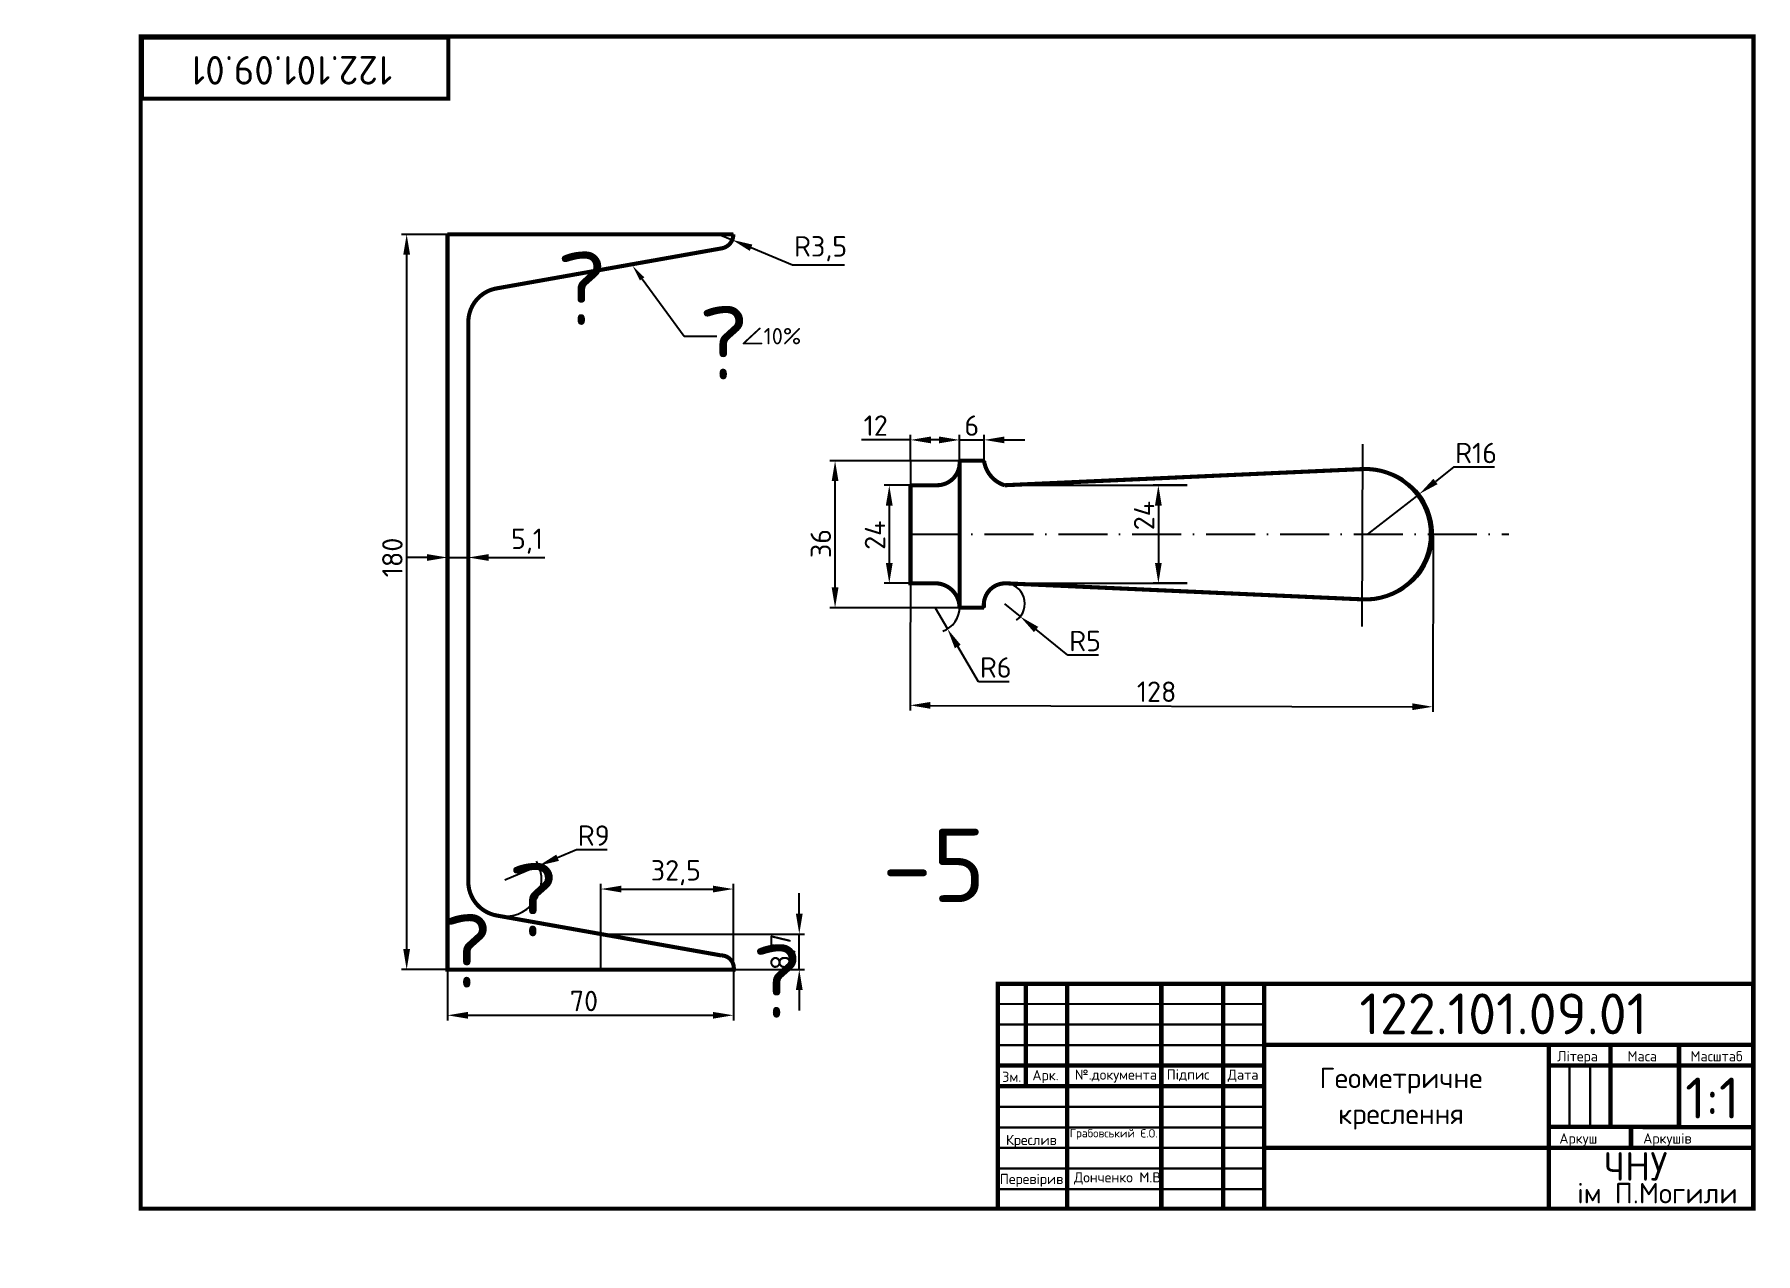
# Model space of a CAD drawing. Header units: millimetres. Extents: x -6 to 416, y -6 to 292.
import ezdxf
from ezdxf import colors
from ezdxf.entities.mleader import LeaderData, LeaderLine
from ezdxf.enums import TextEntityAlignment as Align
from ezdxf.math import Vec2, Vec3

# ---------------------------------------------------------------- set-up
doc = ezdxf.new("R2010")
doc.units = ezdxf.units.MM
doc.header["$PDMODE"] = 34
doc.header["$PDSIZE"] = -3
doc.linetypes.add('ACAD_ISO10W100', pattern=[18, 12, -3, 0, -3])
doc.linetypes.add('осеваяX2', pattern=[101.6, 63.5, -12.7, 12.7, -12.7])
for name, color, linetype in [('Dim', 5, 'Continuous'), ('Kontur', 7, 'Continuous'), ('Osy', 1, 'осеваяX2')]:
    doc.layers.add(name, color=color, linetype=linetype)
doc.styles.get("Standard").update_dxf_attribs({"font": 'isocpeur.ttf'})
doc.dimstyles.new('ESKD', dxfattribs={"dimtxt": 5, "dimasz": 5, "dimexe": 1.25, "dimexo": 0, "dimgap": 1, "dimtad": 1, "dimtoh": 1, "dimdec": 1, "dimtxsty": 'Standard', "dimcen": 2.5, "dimclrd": 256, "dimclre": 256, "dimclrt": 256, "dimadec": 0, "dimazin": 0, "dimtfac": 1, "dimtdec": 1, "dimtmove": 0, "dimatfit": 3, "dimfxl": 1, "dimarcsym": 0})

# ---------------------------------------------------------------- blocks, each defined once
blk = doc.blocks.new('*D3')
at = {"layer": 'Defpoints', "color": 0, "linetype": 'ByBlock', "lineweight": -3, "transparency": 16777216}
for p in [(161.69, 243.53), (164.89, 242.2)]:
    blk.add_point(p, dxfattribs=at)
at = {"layer": 'Dim', "linetype": 'ByBlock', "lineweight": -2, "transparency": 16777216}
for p, q in [((161.69, 243.53), (164.89, 242.2)), ((179.65, 236.03), (169.5, 240.27)), ((192.4, 236.03), (179.65, 236.03))]:
    blk.add_line(p, q, dxfattribs=at)
at = {"layer": 'Dim', "linetype": 'ByBlock', "lineweight": -3, "transparency": 16777216}
blk.add_solid([(169.82, 241.04), (169.18, 239.5), (164.89, 242.2)], dxfattribs=at)
at = {"layer": 'Dim', "linetype": 'ByBlock', "lineweight": -3, "transparency": 16777216, "insert": (186.53, 240.03), "char_height": 5, "attachment_point": 5}
blk.add_mtext('R3,5', dxfattribs=at)
blk = doc.blocks.new('*D1')
at = {"layer": 'Defpoints', "color": 0, "linetype": 'ByBlock', "lineweight": -3, "transparency": 16777216}
for p in [(100.26, 164.43), (95.16, 162.83), (100.26, 162.83)]:
    blk.add_point(p, dxfattribs=at)
at = {"layer": 'Dim', "linetype": 'ByBlock', "lineweight": -2, "transparency": 16777216}
for p, q in [((90.16, 164.43), (85.16, 164.43)), ((95.16, 162.83), (95.16, 165.68)), ((95.16, 164.43), (100.26, 164.43)), ((100.26, 162.83), (100.26, 165.68)), ((105.26, 164.43), (119.01, 164.43))]:
    blk.add_line(p, q, dxfattribs=at)
at = {"layer": 'Dim', "linetype": 'ByBlock', "lineweight": -3, "transparency": 16777216}
for points in [[(90.16, 165.26), (90.16, 163.6), (95.16, 164.43)], [(105.26, 165.26), (105.26, 163.6), (100.26, 164.43)]]:
    blk.add_solid(points, dxfattribs=at)
at = {"layer": 'Dim', "linetype": 'ByBlock', "lineweight": -3, "transparency": 16777216, "insert": (114.63, 168.43), "char_height": 5, "attachment_point": 5}
blk.add_mtext('5,1', dxfattribs=at)
blk = doc.blocks.new('*D4')
at = {"layer": 'Defpoints', "color": 0, "linetype": 'ByBlock', "lineweight": -3, "transparency": 16777216}
for p in [(95.16, 63.54), (165.16, 63.54), (165.16, 52.34)]:
    blk.add_point(p, dxfattribs=at)
at = {"layer": 'Dim', "linetype": 'ByBlock', "lineweight": -2, "transparency": 16777216}
for p, q in [((95.16, 63.54), (95.16, 51.09)), ((165.16, 63.54), (165.16, 51.09)), ((100.16, 52.34), (160.16, 52.34))]:
    blk.add_line(p, q, dxfattribs=at)
at = {"layer": 'Dim', "linetype": 'ByBlock', "lineweight": -3, "transparency": 16777216}
for points in [[(100.16, 53.17), (100.16, 51.51), (95.16, 52.34)], [(160.16, 53.17), (160.16, 51.51), (165.16, 52.34)]]:
    blk.add_solid(points, dxfattribs=at)
at = {"layer": 'Dim', "linetype": 'ByBlock', "lineweight": -3, "transparency": 16777216, "insert": (128.57, 55.84), "char_height": 5, "attachment_point": 5}
blk.add_mtext('70', dxfattribs=at)
blk = doc.blocks.new('*D5')
at = {"layer": 'Defpoints', "color": 0, "linetype": 'ByBlock', "lineweight": -3, "transparency": 16777216}
for p in [(132.71, 72.24), (181.31, 72.24), (132.71, 63.54)]:
    blk.add_point(p, dxfattribs=at)
at = {"layer": 'Dim', "linetype": 'ByBlock', "lineweight": -2, "transparency": 16777216}
for p, q in [((181.31, 77.24), (181.31, 82.24)), ((132.71, 72.24), (182.56, 72.24)), ((181.31, 63.54), (181.31, 72.24)), ((132.71, 63.54), (182.56, 63.54)), ((181.31, 58.54), (181.31, 53.54))]:
    blk.add_line(p, q, dxfattribs=at)
at = {"layer": 'Dim', "linetype": 'ByBlock', "lineweight": -3, "transparency": 16777216}
for points in [[(180.48, 77.24), (182.14, 77.24), (181.31, 72.24)], [(180.48, 58.54), (182.14, 58.54), (181.31, 63.54)]]:
    blk.add_solid(points, dxfattribs=at)
at = {"layer": 'Dim', "linetype": 'ByBlock', "lineweight": -3, "transparency": 16777216, "insert": (177.31, 67.89), "char_height": 5, "attachment_point": 5, "rotation": 90}
blk.add_mtext('8,7', dxfattribs=at)
blk = doc.blocks.new('*D6')
at = {"layer": 'Defpoints', "color": 0, "linetype": 'ByBlock', "lineweight": -3, "transparency": 16777216}
for p in [(95.16, 243.54), (85.16, 63.54), (95.16, 63.54)]:
    blk.add_point(p, dxfattribs=at)
at = {"layer": 'Dim', "linetype": 'ByBlock', "lineweight": -2, "transparency": 16777216}
for p, q in [((95.16, 243.54), (83.91, 243.54)), ((85.16, 238.54), (85.16, 68.54)), ((95.16, 63.54), (83.91, 63.54))]:
    blk.add_line(p, q, dxfattribs=at)
at = {"layer": 'Dim', "linetype": 'ByBlock', "lineweight": -3, "transparency": 16777216}
for points in [[(84.32, 238.54), (85.99, 238.54), (85.16, 243.54)], [(84.32, 68.54), (85.99, 68.54), (85.16, 63.54)]]:
    blk.add_solid(points, dxfattribs=at)
at = {"layer": 'Dim', "linetype": 'ByBlock', "lineweight": -3, "transparency": 16777216, "insert": (81.66, 164.43), "char_height": 5, "attachment_point": 5, "rotation": 90}
blk.add_mtext('180', dxfattribs=at)
blk = doc.blocks.new('*D7')
at = {"layer": 'Defpoints', "color": 0, "linetype": 'ByBlock', "lineweight": -3, "transparency": 16777216}
for p in [(117.51, 88.98), (109.23, 85.52)]:
    blk.add_point(p, dxfattribs=at)
at = {"layer": 'Dim', "linetype": 'ByBlock', "lineweight": -2, "transparency": 16777216}
for p, q in [((126.73, 92.84), (122.12, 90.91)), ((134.23, 92.84), (126.73, 92.84)), ((109.23, 85.52), (117.51, 88.98))]:
    blk.add_line(p, q, dxfattribs=at)
blk.add_arc((109.23, 85.52), 8.97, 257.0509, 30.684, dxfattribs=at)
at = {"layer": 'Dim', "linetype": 'ByBlock', "lineweight": -3, "transparency": 16777216}
blk.add_solid([(121.8, 91.68), (122.44, 90.14), (117.51, 88.98)], dxfattribs=at)
at = {"layer": 'Dim', "linetype": 'ByBlock', "lineweight": -3, "transparency": 16777216, "insert": (130.98, 96.34), "char_height": 5, "attachment_point": 5}
blk.add_mtext('R9', dxfattribs=at)
blk = doc.blocks.new('*D2')
at = {"layer": 'Defpoints', "color": 0, "linetype": 'ByBlock', "lineweight": -3, "transparency": 16777216}
for p in [(165.16, 83.25), (132.71, 63.54), (165.16, 63.54)]:
    blk.add_point(p, dxfattribs=at)
at = {"layer": 'Dim', "linetype": 'ByBlock', "lineweight": -2, "transparency": 16777216}
for p, q in [((132.71, 63.54), (132.71, 84.5)), ((165.16, 63.54), (165.16, 84.5)), ((137.71, 83.25), (160.16, 83.25))]:
    blk.add_line(p, q, dxfattribs=at)
at = {"layer": 'Dim', "linetype": 'ByBlock', "lineweight": -3, "transparency": 16777216}
for points in [[(137.71, 84.08), (137.71, 82.42), (132.71, 83.25)], [(160.16, 84.08), (160.16, 82.42), (165.16, 83.25)]]:
    blk.add_solid(points, dxfattribs=at)
at = {"layer": 'Dim', "linetype": 'ByBlock', "lineweight": -3, "transparency": 16777216, "insert": (151.08, 87.25), "char_height": 5, "attachment_point": 5}
blk.add_mtext('32,5', dxfattribs=at)
blk = doc.blocks.new('*D9')
at = {"layer": 'Defpoints', "color": 0, "lineweight": -3, "transparency": 16777216}
for p in [(208.55, 182.12), (203.35, 158.12), (208.55, 158.12)]:
    blk.add_point(p, dxfattribs=at)
at = {"layer": 'Dim', "lineweight": -2, "transparency": 16777216}
for p, q in [((208.55, 182.12), (202.1, 182.12)), ((203.35, 177.12), (203.35, 163.12)), ((208.55, 158.12), (202.1, 158.12))]:
    blk.add_line(p, q, dxfattribs=at)
at = {"layer": 'Dim', "lineweight": -3, "transparency": 16777216}
for points in [[(202.51, 177.12), (204.18, 177.12), (203.35, 182.12)], [(202.51, 163.12), (204.18, 163.12), (203.35, 158.12)]]:
    blk.add_solid(points, dxfattribs=at)
at = {"layer": 'Dim', "lineweight": -3, "transparency": 16777216, "insert": (199.85, 169.89), "char_height": 5, "attachment_point": 5, "rotation": 90}
blk.add_mtext('24', dxfattribs=at)
blk = doc.blocks.new('*D10')
at = {"layer": 'Defpoints', "color": 0, "lineweight": -3, "transparency": 16777216}
for p in [(190.08, 188.12), (220.55, 188.12), (220.55, 152.12)]:
    blk.add_point(p, dxfattribs=at)
at = {"layer": 'Dim', "lineweight": -2, "transparency": 16777216}
for p, q in [((220.55, 188.12), (188.83, 188.12)), ((190.08, 157.12), (190.08, 183.12)), ((220.55, 152.12), (188.83, 152.12))]:
    blk.add_line(p, q, dxfattribs=at)
at = {"layer": 'Dim', "lineweight": -3, "transparency": 16777216}
for points in [[(189.24, 183.12), (190.91, 183.12), (190.08, 188.12)], [(189.24, 157.12), (190.91, 157.12), (190.08, 152.12)]]:
    blk.add_solid(points, dxfattribs=at)
at = {"layer": 'Dim', "lineweight": -3, "transparency": 16777216, "insert": (186.58, 167.85), "char_height": 5, "attachment_point": 5, "rotation": 90}
blk.add_mtext('36', dxfattribs=at)
blk = doc.blocks.new('*D11')
at = {"layer": 'Defpoints', "color": 0, "lineweight": -3, "transparency": 16777216}
for p in [(208.53, 193.22), (208.53, 188.12), (220.55, 188.12)]:
    blk.add_point(p, dxfattribs=at)
at = {"layer": 'Dim', "lineweight": -2, "transparency": 16777216}
for p, q in [((208.53, 188.12), (208.53, 194.47)), ((220.55, 188.12), (220.55, 194.47)), ((208.53, 193.22), (196.53, 193.22)), ((215.55, 193.22), (213.53, 193.22))]:
    blk.add_line(p, q, dxfattribs=at)
at = {"layer": 'Dim', "lineweight": -3, "transparency": 16777216}
for points in [[(213.53, 194.05), (213.53, 192.39), (208.53, 193.22)], [(215.55, 194.05), (215.55, 192.39), (220.55, 193.22)]]:
    blk.add_solid(points, dxfattribs=at)
at = {"layer": 'Dim', "lineweight": -3, "transparency": 16777216, "insert": (200.03, 196.72), "char_height": 5, "attachment_point": 5}
blk.add_mtext('12', dxfattribs=at)
blk = doc.blocks.new('*D12')
at = {"layer": 'Defpoints', "color": 0, "lineweight": -3, "transparency": 16777216}
for p in [(226.55, 193.22), (220.55, 188.12), (226.55, 188.12)]:
    blk.add_point(p, dxfattribs=at)
at = {"layer": 'Dim', "lineweight": -2, "transparency": 16777216}
for p, q in [((220.55, 188.12), (220.55, 194.47)), ((226.55, 188.12), (226.55, 194.47)), ((215.55, 193.22), (210.55, 193.22)), ((220.55, 193.22), (226.55, 193.22)), ((231.55, 193.22), (236.55, 193.22))]:
    blk.add_line(p, q, dxfattribs=at)
at = {"layer": 'Dim', "lineweight": -3, "transparency": 16777216}
for points in [[(215.55, 194.05), (215.55, 192.39), (220.55, 193.22)], [(231.55, 194.05), (231.55, 192.39), (226.55, 193.22)]]:
    blk.add_solid(points, dxfattribs=at)
at = {"layer": 'Dim', "lineweight": -3, "transparency": 16777216, "insert": (223.55, 196.72), "char_height": 5, "attachment_point": 5}
blk.add_mtext('6', dxfattribs=at)
blk = doc.blocks.new('*D13')
at = {"layer": 'Defpoints', "color": 0, "lineweight": -3, "transparency": 16777216}
for p in [(276.34, 182.12), (269.25, 158.12), (276.34, 158.12)]:
    blk.add_point(p, dxfattribs=at)
at = {"layer": 'Dim', "lineweight": -2, "transparency": 16777216}
for p, q in [((276.34, 182.12), (268, 182.12)), ((269.25, 177.12), (269.25, 163.12)), ((276.34, 158.12), (268, 158.12))]:
    blk.add_line(p, q, dxfattribs=at)
at = {"layer": 'Dim', "lineweight": -3, "transparency": 16777216}
for points in [[(268.41, 177.12), (270.08, 177.12), (269.25, 182.12)], [(268.41, 163.12), (270.08, 163.12), (269.25, 158.12)]]:
    blk.add_solid(points, dxfattribs=at)
at = {"layer": 'Dim', "lineweight": -3, "transparency": 16777216, "insert": (265.75, 174.69), "char_height": 5, "attachment_point": 5, "rotation": 90}
blk.add_mtext('24', dxfattribs=at)
blk = doc.blocks.new('*D14')
at = {"layer": 'Defpoints', "color": 0, "lineweight": -3, "transparency": 16777216}
for p in [(333.16, 179.97), (320.55, 170.12)]:
    blk.add_point(p, dxfattribs=at)
at = {"layer": 'Dim', "lineweight": -2, "transparency": 16777216}
for p, q in [((341.56, 186.52), (337.11, 183.04)), ((351.56, 186.52), (341.56, 186.52)), ((320.55, 170.12), (333.16, 179.97))]:
    blk.add_line(p, q, dxfattribs=at)
at = {"layer": 'Dim', "lineweight": -3, "transparency": 16777216}
blk.add_solid([(336.59, 183.7), (337.62, 182.39), (333.16, 179.97)], dxfattribs=at)
at = {"layer": 'Dim', "lineweight": -3, "transparency": 16777216, "insert": (347.06, 190.02), "char_height": 5, "attachment_point": 5}
blk.add_mtext('R16', dxfattribs=at)
blk = doc.blocks.new('*D15')
at = {"layer": 'Defpoints', "color": 0, "lineweight": -3, "transparency": 16777216}
for p in [(208.55, 170.12), (336.55, 169.76), (336.43, 127.88)]:
    blk.add_point(p, dxfattribs=at)
at = {"layer": 'Dim', "lineweight": -2, "transparency": 16777216}
for p, q in [((208.55, 170.12), (208.43, 126.99)), ((336.55, 169.76), (336.43, 126.63)), ((213.44, 128.22), (331.43, 127.89))]:
    blk.add_line(p, q, dxfattribs=at)
at = {"layer": 'Dim', "lineweight": -3, "transparency": 16777216}
for points in [[(213.44, 129.06), (213.43, 127.39), (208.44, 128.24)], [(331.43, 128.73), (331.43, 127.06), (336.43, 127.88)]]:
    blk.add_solid(points, dxfattribs=at)
at = {"layer": 'Dim', "lineweight": -3, "transparency": 16777216, "insert": (268.82, 131.57), "char_height": 5, "attachment_point": 5, "rotation": 359.8398}
blk.add_mtext('128', dxfattribs=at)
blk = doc.blocks.new('*D16')
at = {"layer": 'Defpoints', "color": 0, "lineweight": -3, "transparency": 16777216}
for p in [(214.56, 152.12), (217.59, 146.94)]:
    blk.add_point(p, dxfattribs=at)
at = {"layer": 'Dim', "lineweight": -2, "transparency": 16777216}
for p, q in [((214.56, 152.12), (217.59, 146.94)), ((225.17, 134), (220.12, 142.63)), ((232.67, 134), (225.17, 134))]:
    blk.add_line(p, q, dxfattribs=at)
blk.add_arc((214.56, 152.12), 6, 288.414, 2.5378, dxfattribs=at)
at = {"layer": 'Dim', "lineweight": -3, "transparency": 16777216}
blk.add_solid([(220.84, 143.05), (219.4, 142.21), (217.59, 146.94)], dxfattribs=at)
at = {"layer": 'Dim', "lineweight": -3, "transparency": 16777216, "insert": (229.42, 137.5), "char_height": 5, "attachment_point": 5}
blk.add_mtext('R6', dxfattribs=at)
blk = doc.blocks.new('*D17')
at = {"layer": 'Defpoints', "color": 0, "lineweight": -3, "transparency": 16777216}
for p in [(231.55, 153.12), (235.43, 149.96)]:
    blk.add_point(p, dxfattribs=at)
at = {"layer": 'Dim', "lineweight": -2, "transparency": 16777216}
for p, q in [((231.55, 153.12), (235.43, 149.96)), ((247.05, 140.48), (239.3, 146.8)), ((254.55, 140.48), (247.05, 140.48))]:
    blk.add_line(p, q, dxfattribs=at)
blk.add_arc((231.55, 153.12), 5, 306.4844, 90, dxfattribs=at)
at = {"layer": 'Dim', "lineweight": -3, "transparency": 16777216}
blk.add_solid([(239.83, 147.45), (238.78, 146.16), (235.43, 149.96)], dxfattribs=at)
at = {"layer": 'Dim', "lineweight": -3, "transparency": 16777216, "insert": (251.3, 143.98), "char_height": 5, "attachment_point": 5}
blk.add_mtext('R5', dxfattribs=at)

msp = doc.modelspace()

# ---------------------------------------------------------------- linework, layer by layer
at = {"layer": 'Dim', "lineweight": -3}
msp.add_line((208.53, 188.12), (208.55, 182.12), dxfattribs=at)
at = {"layer": 'Dim', "color": 0, "linetype": 'осеваяX2', "lineweight": 50}
msp.add_arc((0, 0), 6, 0, 0, dxfattribs=at)
at = {"layer": 'Kontur', "linetype": 'ByBlock', "lineweight": -3}
for p, q in [((95.16, 243.54), (95.16, 63.54)), ((95.16, 243.54), (165.16, 243.54)), ((165.16, 243.54), (132.71, 243.54)), ((107.48, 230.37), (162.28, 240.11)), ((100.26, 85.49), (100.26, 222.07)), ((220.55, 152.39), (220.55, 188.12)), ((220.55, 188.12), (226.55, 188.12)), ((226.55, 187.12), (226.55, 188.12)), ((208.55, 182.12), (208.55, 158.12)), ((208.55, 182.12), (215.05, 182.12)), ((231.55, 182.12), (276.34, 182.12)), ((208.55, 158.12), (214.46, 158.12)), ((220.55, 158.12), (220.55, 152.12)), ((231.55, 158.12), (276.34, 158.12)), ((220.55, 152.12), (226.55, 152.12)), ((226.55, 152.12), (226.55, 153.12)), ((107.22, 76.77), (162.18, 67)), ((95.16, 63.54), (165.16, 63.54)), ((165.16, 63.54), (132.71, 63.54))]:
    msp.add_line(p, q, dxfattribs=at)
at = {"layer": 'Kontur', "lineweight": -3}
for p, q in [((319.12, 147.5), (319.32, 192.14)), ((231.55, 182.12), (319.83, 186.11)), ((231.55, 158.12), (319.12, 154.19))]:
    msp.add_line(p, q, dxfattribs=at)
at = {"layer": 'Kontur'}
for p, q in [((236.78, 60.06), (236.78, 35.04)), ((236.79, 59.99), (236.79, 34.97)), ((236.86, 60), (236.86, 34.98)), ((246.85, 60.06), (246.85, 5.06)), ((246.86, 59.99), (246.86, 4.99)), ((246.94, 60), (246.94, 5)), ((269.94, 60.06), (269.94, 5.06)), ((269.95, 59.99), (269.95, 4.99)), ((270.02, 60), (270.02, 5)), ((285.05, 60.06), (285.05, 5.06)), ((285.06, 59.99), (285.06, 4.99)), ((285.13, 60), (285.13, 5)), ((295.12, 60.06), (295.12, 5.06)), ((295.13, 59.99), (295.13, 4.99)), ((295.21, 60), (295.21, 5)), ((229.91, 55.18), (295.12, 55.18)), ((229.92, 55.11), (295.13, 55.11)), ((230, 55.12), (295.21, 55.12)), ((229.91, 50.15), (295.12, 50.15)), ((229.92, 50.07), (295.13, 50.07)), ((230, 50.09), (295.21, 50.09)), ((229.91, 45.11), (295.12, 45.11)), ((229.92, 45.04), (295.13, 45.04)), ((230, 45.05), (295.21, 45.05)), ((414.91, 45.11), (295.12, 45.11)), ((414.92, 45.04), (295.13, 45.04)), ((415, 45.05), (295.21, 45.05)), ((364.8, 45.11), (364.8, 5.06)), ((364.81, 45.04), (364.81, 4.99)), ((364.88, 45.05), (364.88, 5)), ((379.91, 45.11), (379.91, 24.98)), ((379.92, 45.04), (379.92, 24.9)), ((379.99, 45.05), (379.99, 24.91)), ((396.7, 45.11), (396.7, 24.98)), ((396.71, 45.04), (396.71, 24.9)), ((396.78, 45.05), (396.78, 24.91)), ((229.91, 40.08), (295.12, 40.08)), ((229.92, 40), (295.13, 40)), ((230, 40.02), (295.21, 40.02)), ((414.91, 40.08), (364.8, 40.08)), ((414.92, 40), (364.81, 40)), ((415, 40.02), (364.88, 40.02)), ((369.83, 40.08), (369.83, 24.98)), ((369.84, 40), (369.84, 24.9)), ((369.92, 40.02), (369.92, 24.91)), ((374.87, 40.08), (374.87, 24.98)), ((374.88, 40), (374.88, 24.9)), ((374.96, 40.02), (374.96, 24.91)), ((229.91, 35.04), (295.12, 35.04)), ((229.92, 34.97), (295.13, 34.97)), ((230, 34.98), (295.21, 34.98)), ((229.91, 30.01), (295.12, 30.01)), ((229.92, 29.94), (295.13, 29.94)), ((230, 29.95), (295.21, 29.95)), ((229.91, 24.98), (295.12, 24.98)), ((229.92, 24.9), (295.13, 24.9)), ((230, 24.91), (295.21, 24.91)), ((414.91, 24.98), (364.8, 24.98)), ((414.92, 24.9), (364.81, 24.9)), ((415, 24.91), (364.88, 24.91)), ((384.94, 19.94), (384.94, 24.98)), ((384.95, 19.87), (384.95, 24.9)), ((385.03, 19.88), (385.03, 24.91)), ((396.7, 24.98), (396.7, 24.98)), ((396.71, 24.9), (396.71, 24.9)), ((396.78, 24.91), (396.78, 24.91)), ((229.91, 19.94), (295.12, 19.94)), ((229.92, 19.87), (295.13, 19.87)), ((230, 19.88), (295.21, 19.88)), ((414.91, 19.94), (295.12, 19.94)), ((414.92, 19.87), (295.13, 19.87)), ((415, 19.88), (295.21, 19.88)), ((229.91, 14.91), (295.12, 14.91)), ((229.92, 14.83), (295.13, 14.83)), ((230, 14.85), (295.21, 14.85)), ((229.91, 9.87), (295.12, 9.87)), ((229.92, 9.8), (295.13, 9.8)), ((230, 9.81), (295.21, 9.81))]:
    msp.add_line(p, q, dxfattribs=at)
at = {"layer": 'Kontur', "const_width": 1}
for points in [[(20, 5), (415, 5), (415, 292), (20, 292)], [(20.34, 276.75), (95.34, 276.75), (95.34, 291.75), (20.34, 291.75)]]:
    msp.add_lwpolyline(points, close=True, dxfattribs=at)
at = {"layer": 'Kontur', "linetype": 'ByBlock', "lineweight": -3, "const_width": 1}
for points in [[(95.16, 243.54), (95.16, 63.54), (165.16, 63.54, 1)], [(107.48, 230.37), (162.29, 240.12, 0.363587), (165.16, 243.53, 1)], [(100.26, 85.49), (100.26, 222.07, -0.373948), (107.48, 230.37, 0.86948)], [(162.18, 67), (107.22, 76.77, -0.378757), (100.26, 85.55, 0.026695)], [(162.18, 67, -0.499627), (165.16, 63.04, -0.750932)]]:
    msp.add_lwpolyline(points, format="xyb", dxfattribs=at)
msp.add_lwpolyline([(165.16, 243.53), (95.16, 243.53)], dxfattribs=at)
at = {"layer": 'Kontur', "lineweight": -3, "const_width": 1}
for points in [[(208.55, 182.12), (215.05, 182.12, 0.439271), (220.56, 188.12, 0.918615)], [(220.55, 188.12), (226.55, 188.12, 2.031115)], [(226.55, 188.12, 0.285874), (231.55, 182.12, -3.626281)], [(231.55, 182.12), (319.3, 186.08, -1.051021), (319.15, 154.18, -0.014887)], [(208.55, 182.12), (208.55, 158.12), (214.56, 158.12, -0.414042), (220.56, 152.12, -0.876332)], [(319.15, 154.18), (232, 158.1, 0.468818), (226.55, 152.12, 1.401737)]]:
    msp.add_lwpolyline(points, format="xyb", dxfattribs=at)
for points in [[(220.56, 152.12), (220.56, 188.12)], [(220.56, 152.12), (226.55, 152.12)]]:
    msp.add_lwpolyline(points, dxfattribs=at)
at = {"layer": 'Kontur', "const_width": 1}
for points in [[(414.91, 5.06), (414.91, 60.06), (229.91, 60.06), (229.91, 5.06)], [(414.92, 4.99), (414.92, 59.99), (229.92, 59.99), (229.92, 4.99)], [(415, 5), (415, 60), (230, 60), (230, 5)], [(236.78, 35.04), (236.78, 60.06)], [(236.79, 34.97), (236.79, 59.99)], [(236.86, 34.98), (236.86, 60)], [(246.85, 5.06), (246.85, 60.06)], [(246.86, 4.99), (246.86, 59.99)], [(246.94, 5), (246.94, 60)], [(269.94, 5.06), (269.94, 60.06)], [(269.95, 4.99), (269.95, 59.99)], [(270.02, 5), (270.02, 60)], [(285.05, 5.06), (285.05, 60.06)], [(285.06, 4.99), (285.06, 59.99)], [(285.13, 5), (285.13, 60)], [(295.12, 5.06), (295.12, 60.06)], [(295.13, 4.99), (295.13, 59.99)], [(295.21, 5), (295.21, 60)], [(295.12, 45.11), (414.91, 45.11)], [(295.13, 45.04), (414.92, 45.04)], [(295.21, 45.05), (415, 45.05)], [(364.8, 5.06), (364.8, 45.11)], [(364.81, 4.99), (364.81, 45.04)], [(364.88, 5), (364.88, 45.05)], [(379.91, 24.98), (379.91, 45.11)], [(379.92, 24.9), (379.92, 45.04)], [(379.99, 24.91), (379.99, 45.05)], [(396.7, 25.02), (396.7, 45.11)], [(396.71, 24.94), (396.71, 45.04)], [(396.78, 24.95), (396.78, 45.05)], [(229.91, 40.08), (295.12, 40.08)], [(229.92, 40), (295.13, 40)], [(230, 40.02), (295.21, 40.02)], [(414.91, 40.08), (364.8, 40.08)], [(414.92, 40), (364.81, 40)], [(415, 40.02), (364.88, 40.02)], [(229.91, 35.04), (295.12, 35.04)], [(229.92, 34.97), (295.13, 34.97)], [(230, 34.98), (295.21, 34.98)], [(364.8, 25.09), (414.91, 24.98)], [(364.81, 25.01), (414.92, 24.9)], [(364.88, 25.03), (415, 24.91)], [(384.94, 19.94), (384.94, 24.98)], [(384.95, 19.87), (384.95, 24.9)], [(385.03, 19.88), (385.03, 24.91)], [(295.12, 19.94), (414.91, 19.94)], [(295.13, 19.87), (414.92, 19.87)], [(295.21, 19.88), (415, 19.88)]]:
    msp.add_lwpolyline(points, dxfattribs=at)
at = {"layer": 'Kontur', "linetype": 'ByBlock', "lineweight": -3}
for centre, radius, start, end in [((161.69, 243.53), 3.47, 279.8069, 0.1916), ((109.24, 221.55), 9, 101.2994, 176.6879), ((214.55, 188.12), 6, 269.9985, 0.0015), ((320.55, 170.12), 16, 264.8533, 92.5838), ((214.56, 152.12), 6, 2.5378, 90.9367), ((231.55, 153.12), 5, 90, 180), ((109.23, 85.52), 8.97, 179.8106, 257.0509), ((161.66, 63.54), 3.5, 0.004, 81.356)]:
    msp.add_arc(centre, radius, start, end, dxfattribs=at)
at = {"layer": 'Osy', "linetype": 'ACAD_ISO10W100', "lineweight": -3}
msp.add_line((208.55, 170.12), (355.06, 170.12), dxfattribs=at)

# ---------------------------------------------------------------- texts
at = {"layer": 'Kontur'}
msp.add_text('122.101.09.01', height=7, rotation=180, dxfattribs=at).set_placement((81.64, 287.21))
at = {"layer": 'Kontur', "lineweight": -3}
for p in [(121.86, 221.38), (156.62, 208.04), (109.98, 71.67), (93.82, 59.14), (169.68, 51.76)]:
    msp.add_text('?', height=17.99, dxfattribs=at).set_placement(p)
at = {"layer": 'Kontur', "color": 1, "lineweight": -3}
msp.add_text('-5', height=17.995, dxfattribs=at).set_placement((201.56, 80.08))
at = {"layer": 'Kontur'}
for s, height, p in [('122.101.09.01', 10, (318.5, 47.69)), ('Зм.', 2.5, (231, 36.03)), ('Арк.', 2.5, (238.4, 36.43)), ('№.документа', 2.5, (248.78, 36.56)), ('Підпис', 2.5, (271.28, 36.59)), ('Дата', 2.5, (286.24, 36.55)), ('1:1', 10, (398.28, 27.08)), ('Креслив', 2.5, (231.92, 20.58)), ('Аркушів', 2.5, (387.98, 20.94)), ('ЧНУ', 7, (378.37, 11.85)), ('Перевірив', 2.5, (230.43, 11.01)), ('Донченко М.В.', 2.5, (248.6, 11.42)), ('ім П.Могили', 5, (371.82, 6.29))]:
    msp.add_text(s, height=height, dxfattribs=at).set_placement(p)
for s, height, p in [('Літера', 2.5, (371.9, 41.07)), ('Маса', 2.5, (387.75, 41.07)), ('Масштаб', 2.5, (405.94, 41.07)), ('Геометричне', 5, (328.67, 34.5)), ('креслення', 5, (328.67, 25.71)), ('Аркуш', 2.5, (372.1, 20.94))]:
    msp.add_text(s, height=height, dxfattribs=at).set_placement(p, align=Align.CENTER)
msp.add_text('Грабовський Є.О.', height=2.0472, rotation=359.7847, dxfattribs=at).set_placement((247.56, 22.48), (269.06, 22.4), align=Align.ALIGNED)

# ---------------------------------------------------------------- dimensions: what is measured, and where the dimension line sits
at = {"layer": 'Dim', "linetype": 'ByBlock', "lineweight": -3}
for base, p1, p2, picture, middle in [((85.16, 63.54), (95.16, 243.54), (95.16, 63.54), '*D6', (85.16, 164.43)), ((181.31, 72.24), (132.71, 63.54), (132.71, 72.24), '*D5', (181.31, 67.89))]:
    dim = msp.add_linear_dim(base=base, p1=p1, p2=p2, angle=90, dimstyle='ESKD', dxfattribs=at)
    dim.commit()
    dim.dimension.update_dxf_attribs({"geometry": picture, "text_midpoint": middle, "dimtype": 160})
for center, mpoint, picture, middle in [((161.69, 243.53), (164.89, 242.2), '*D3', (186.53, 240.03)), ((109.23, 85.52), (117.51, 88.98), '*D7', (130.98, 96.34))]:
    dim = msp.add_radius_dim(center=center, mpoint=mpoint, dimstyle='ESKD', dxfattribs=at)
    dim.commit()
    dim.dimension.update_dxf_attribs({"geometry": picture, "text_midpoint": middle})
at = {"layer": 'Dim', "lineweight": -3}
for base, p2, picture, middle in [((208.53, 193.22), (208.53, 188.12), '*D11', (200.03, 193.22)), ((226.55, 193.22), (226.55, 188.12), '*D12', (223.55, 193.22))]:
    dim = msp.add_linear_dim(base=base, p1=(220.55, 188.12), p2=p2, dimstyle='ESKD', dxfattribs=at)
    dim.commit()
    dim.dimension.update_dxf_attribs({"geometry": picture, "text_midpoint": middle, "dimtype": 160})
dim = msp.add_radius_dim(center=(320.55, 170.12), mpoint=(333.16, 179.97), dimstyle='ESKD', dxfattribs=at)
dim.commit()
dim.dimension.update_dxf_attribs({"geometry": '*D14', "text_midpoint": (347.06, 186.52), "dimtype": 164})
for base, p1, p2, angle, picture, middle, dimtype in [((190.08, 188.12), (220.55, 152.12), (220.55, 188.12), 90, '*D10', (190.08, 167.85), 160), ((203.35, 158.12), (208.55, 182.12), (208.55, 158.12), 90, '*D9', (203.35, 169.89), 160), ((269.25, 158.12), (276.34, 182.12), (276.34, 158.12), 90, '*D13', (269.25, 174.69), 160), ((336.43, 127.88), (208.55, 170.12), (336.55, 169.76), 359.8398, '*D15', (268.81, 128.07), 161)]:
    dim = msp.add_linear_dim(base=base, p1=p1, p2=p2, angle=angle, dimstyle='ESKD', dxfattribs=at)
    dim.commit()
    dim.dimension.update_dxf_attribs({"geometry": picture, "text_midpoint": middle, "dimtype": dimtype})
at = {"layer": 'Dim', "linetype": 'ByBlock', "lineweight": -3}
for base, p1, p2, picture, middle in [((100.26, 164.43), (95.16, 162.83), (100.26, 162.83), '*D1', (114.63, 164.43)), ((165.15513572, 83.25068276), (132.70513572, 63.54290087), (165.15513572, 63.54290087), '*D2', (151.07595335, 83.25068276)), ((165.16, 52.34), (95.16, 63.54), (165.16, 63.54), '*D4', (128.57, 52.34))]:
    dim = msp.add_linear_dim(base=base, p1=p1, p2=p2, dimstyle='ESKD', dxfattribs=at)
    dim.commit()
    dim.dimension.update_dxf_attribs({"geometry": picture, "text_midpoint": middle, "dimtype": 160})
at = {"layer": 'Dim', "lineweight": -3}
for center, mpoint, picture, middle in [((231.55, 153.12), (235.43, 149.96), '*D17', (251.3, 143.98)), ((214.56, 152.12), (217.59, 146.94), '*D16', (229.42, 137.5))]:
    dim = msp.add_radius_dim(center=center, mpoint=mpoint, dimstyle='ESKD', dxfattribs=at)
    dim.commit()
    dim.dimension.update_dxf_attribs({"geometry": picture, "text_midpoint": middle})

# ---------------------------------------------------------------- leaders
at = {"layer": 'Dim'}
ml = msp.add_multileader_mtext('Standard', dxfattribs=at)
ml.set_content('\\pxi-3,l4,t4;∠10%', color=256)
ml.set_leader_properties()
ml.build(insert=Vec2(0, 0))
ml.multileader.update_dxf_attribs({"text_right_attachment_type": 6, "dogleg_length": 0.36})
ctx = ml.context
ctx.base_point, ctx.plane_origin = Vec3(161.12, 218.61), Vec3(140.46, 235.88)
ctx.right_attachment = 6
notes = []
notes.append((ctx, [(0, (1, 1, 0), (153.1, 218.61), (1, 0), 8.02, [(0, [(140.46, 235.88)], 0, [])])]))
ctx.mtext.insert, ctx.mtext.flow_direction = Vec3(163.12, 220.62), 5
for ctx, leaders in notes:
    for number, flags, end, landing, length, lines in leaders:
        leader = LeaderData()
        leader.index, (leader.has_last_leader_line, leader.has_dogleg_vector, leader.attachment_direction) = number, flags
        leader.last_leader_point, leader.dogleg_vector, leader.dogleg_length = Vec3(end), Vec3(landing), length
        for number, points, colour, breaks in lines:
            line = LeaderLine()
            line.index, line.vertices, line.color, line.breaks = number, Vec3.list(points), colors.encode_raw_color(colour), breaks
            leader.lines.append(line)
        ctx.leaders.append(leader)

doc.saveas('drawing.dxf')
